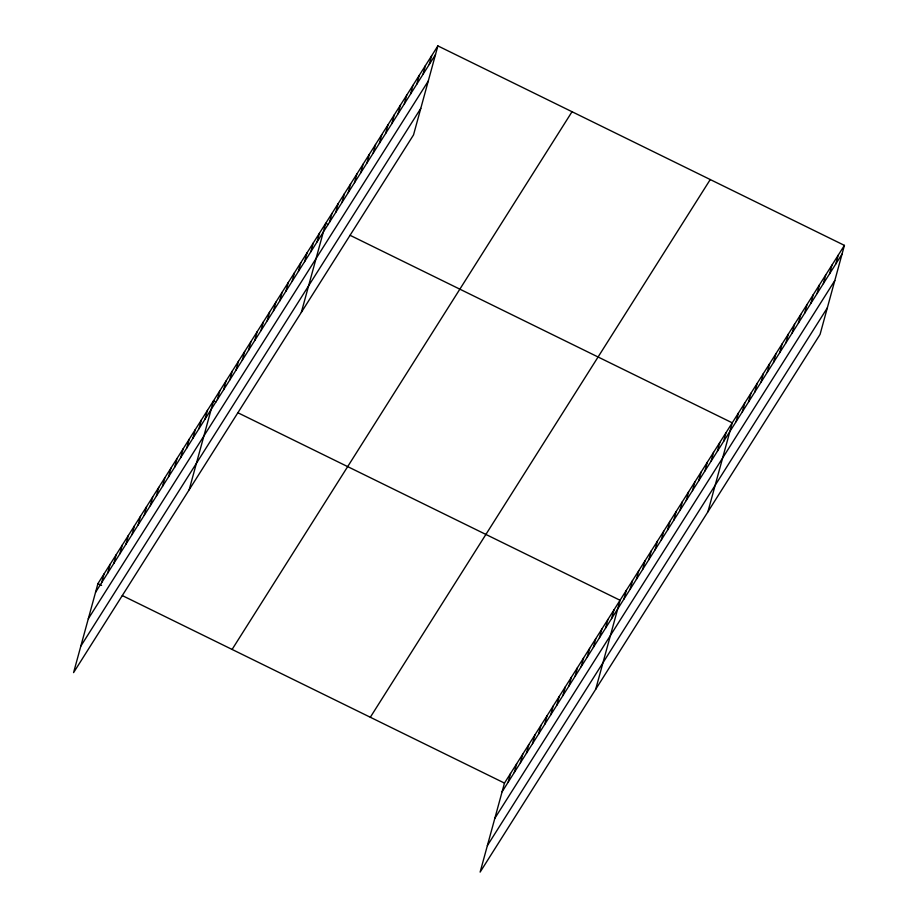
<?xml version="1.0" encoding="UTF-8"?>
<svg xmlns="http://www.w3.org/2000/svg" width="918" height="918" viewBox="0 0 918 918"><rect width="100%" height="100%" fill="white"/><g stroke="black" fill="none" stroke-linecap="round" stroke-linejoin="round"><path stroke-width="1.38" d="M437.875 45.9L97.928 583.607L73.578 672.619L413.525 134.912L437.875 45.9L844.422 245.381L820.072 334.393L480.125 872.1L504.475 783.088L844.422 245.381M101.634 582.666L104.009 573.979M107.716 573.05L110.091 564.363M113.809 563.423L116.184 554.736M119.891 553.806L122.266 545.12M125.973 544.179L128.348 535.492M132.054 534.563L134.43 525.876M138.136 524.935L140.511 516.249M144.218 515.308L146.593 506.633M150.3 505.692L152.675 497.005M156.381 496.064L158.768 487.378M162.475 486.448L164.85 477.762M168.556 476.821L170.932 468.134M174.638 467.205L177.013 458.518M180.72 457.577L183.095 448.891M186.802 447.961L189.177 439.274M192.883 438.334L195.259 429.647M198.965 428.717L201.34 420.031M205.047 419.09L207.434 410.403M189.165 489.799L213.515 400.787L215.948 401.981M217.371 399.617L219.746 390.93M223.602 389.76L225.977 381.073M229.833 379.891L232.208 371.216M236.064 370.034L238.439 361.348M242.295 360.177L244.67 351.491M248.526 350.32L250.901 341.634M254.756 340.463L257.132 331.777M260.999 330.606L263.374 321.92M267.23 320.749L269.605 312.063M273.461 310.892L275.836 302.206M279.692 301.035L282.067 292.349M285.923 291.178L288.298 282.492M292.154 281.321L294.529 272.635M298.384 271.464L300.76 262.777M304.615 261.607L306.991 252.92M310.846 251.739L313.233 243.063M317.089 241.882L319.464 233.195M301.345 312.349L325.695 223.338L328.128 224.543M329.551 222.167L331.926 213.481M335.781 212.31L338.157 203.624M342.012 202.453L344.388 193.767M348.243 192.596L350.619 183.91M354.474 182.739L356.85 174.053M360.705 172.882L363.08 164.196M366.948 163.025L369.323 154.339M373.178 153.168L375.554 144.482M379.409 143.311L381.785 134.625M385.64 133.454L388.016 124.768M391.871 123.586L394.247 114.911M398.102 113.729L400.477 105.042M404.333 103.872L406.708 95.185M410.564 94.015L412.939 85.328M416.795 84.158L419.182 75.471M423.037 74.301L425.413 65.614M429.268 64.444L431.644 55.757M508.182 782.147L510.557 773.461M514.264 772.531L516.639 763.845M520.345 762.904L522.732 754.217M526.439 753.288L528.814 744.601M532.52 743.66L534.896 734.974M538.602 734.044L540.977 725.358M544.684 724.417L547.059 715.73M550.766 714.801L553.141 706.114M556.847 705.173L559.223 696.487M562.929 695.557L565.304 686.871M569.011 685.93L571.398 677.243M575.104 676.314L577.479 667.627M581.186 666.686L583.561 657.999M587.268 657.07L589.643 648.383M593.349 647.442L595.725 638.756M599.431 637.826L601.806 629.14M605.513 628.199L607.888 619.512M611.595 618.583L613.97 609.896M595.702 689.28L620.063 600.269L237.9 412.756M623.919 599.098L626.294 590.412M630.15 589.241L632.525 580.555M636.381 579.384L638.756 570.698M642.611 569.527L644.987 560.841M648.842 559.67L651.218 550.984M655.073 549.813L657.449 541.127M661.304 539.945L663.68 531.27M667.535 530.088L669.91 521.401M673.778 520.231L676.153 511.544M680.009 510.374L682.384 501.687M686.239 500.517L688.615 491.83M692.47 490.66L694.846 481.973M698.701 480.803L701.077 472.116M704.932 470.945L707.308 462.259M711.163 461.088L713.538 452.402M717.394 451.231L719.769 442.545M723.625 441.374L726.012 432.688M707.893 511.842L732.243 422.831L350.091 235.306M736.098 421.66L738.474 412.974M742.329 411.792L744.705 403.117M748.56 401.935L750.935 393.248M754.791 392.078L757.166 383.391M761.022 382.221L763.397 373.534M767.253 372.364L769.628 363.677M773.484 362.507L775.871 353.82M779.726 352.65L782.102 343.963M785.957 342.793L788.332 334.106M792.188 332.936L794.563 324.249M798.419 323.079L800.794 314.392M804.65 313.222L807.025 304.535M810.881 303.365L813.256 294.678M817.112 293.508L819.487 284.821M823.343 283.639L825.718 274.964M829.585 273.782L831.96 265.095M835.816 263.925L838.191 255.238M95.552 592.294L435.499 54.587M88.3 618.801L428.247 81.094M80.83 646.111L420.777 108.404M232.093 649.439L572.029 111.732M370.321 717.256L710.257 179.549M502.1 791.775L842.047 254.068M494.848 818.282L834.795 280.575M487.378 845.593L827.325 307.886M97.928 583.607L101.588 585.397M122.323 595.575L504.475 783.088"/></g></svg>
